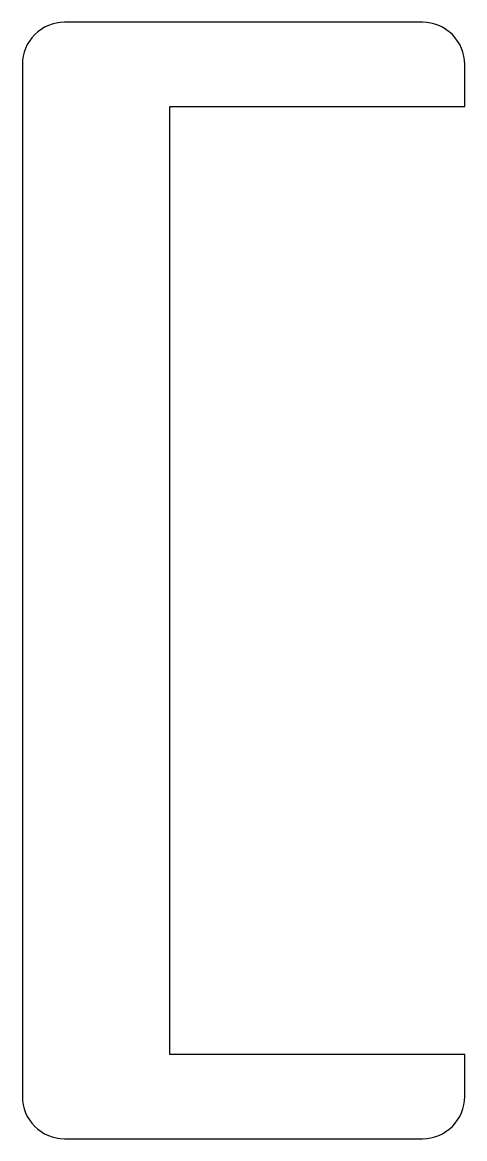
# Model space of a CAD drawing. Extents: x 152.8 to 163.3, y 201.5 to 228.
import ezdxf

# ---------------------------------------------------------------- set-up
doc = ezdxf.new("R2010")
doc.units = 0
doc.header["$LTSCALE"] = 15
doc.layers.get('0').update_dxf_attribs({"linetype": 'CONTINUOUS'})

msp = doc.modelspace()

# ---------------------------------------------------------------- linework, layer by layer
at = {"color": 0, "linetype": 'BYBLOCK'}
msp.add_lwpolyline([(163.329, 227.047, 0.414214), (162.329, 228.047), (153.829, 228.047, 0.414214), (152.829, 227.047), (152.829, 202.547, 0.414214), (153.829, 201.547), (162.329, 201.547, 0.414214), (163.329, 202.547), (163.329, 203.547), (156.329, 203.547), (156.329, 226.047), (163.329, 226.047)], format="xyb", close=True, dxfattribs=at)

doc.saveas('drawing.dxf')
